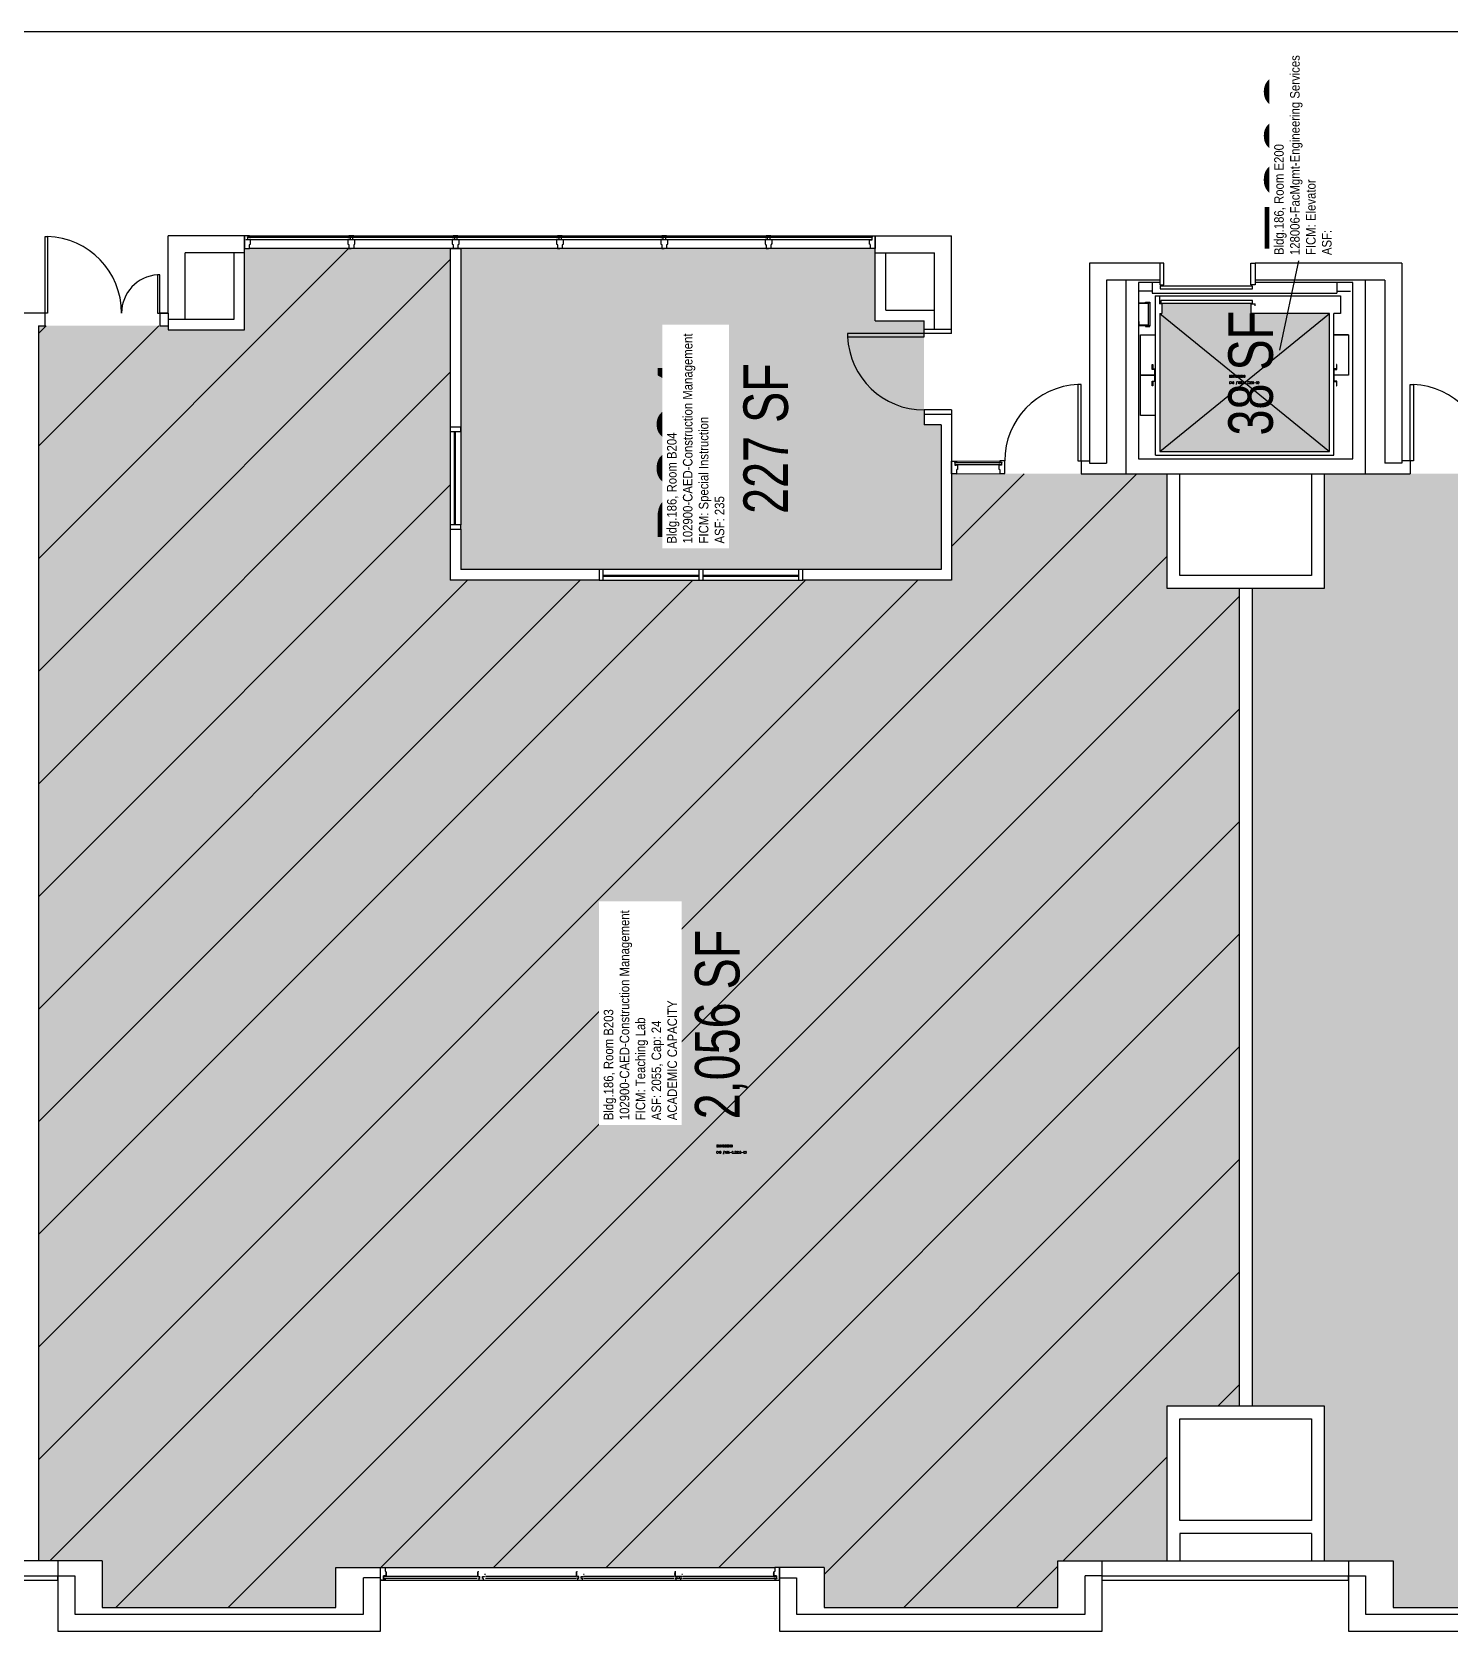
# Model space of a CAD drawing. Header units: inches. Extents: x -16 to 4862, y -246 to 5624.
# Drawn here: x 3066 to 3734, y 284 to 1037 of the extents above; entities that cross this region are included whole.
import ezdxf
from ezdxf.enums import TextEntityAlignment as Align

# ---------------------------------------------------------------- set-up
doc = ezdxf.new("R2010")
doc.units = ezdxf.units.IN
doc.header["$LTSCALE"] = 10
doc.header["$MEASUREMENT"] = 0
doc.layers.get('0').update_dxf_attribs({"linetype": 'CONTINUOUS'})
for name, color, linetype in [('A-DOOR', 2, 'CONTINUOUS'), ('A-FLOR', 3, 'CONTINUOUS'), ('A-GLAZ', 1, 'CONTINUOUS'), ('A-GLAZ-SILL', 2, 'CONTINUOUS'), ('A-IDEN-CNUM', 7, 'CONTINUOUS'), ('A-IDEN-RNUM', 7, 'CONTINUOUS'), ('A-IDEN-SNUM', 4, 'CONTINUOUS'), ('A-IDEN-VNUM', 4, 'CONTINUOUS'), ('A-WALL', 5, 'CONTINUOUS'), ('AREA-TEXT', 3, 'CONTINUOUS'), ('Rooms-Capacity', 4, 'CONTINUOUS'), ('Rooms-Category-Color', 7, 'CONTINUOUS'), ('Rooms-College-Color', 7, 'CONTINUOUS'), ('Rooms-Department-Color', 7, 'CONTINUOUS'), ('Rooms-Division-Color', 7, 'CONTINUOUS'), ('Rooms-Information', 7, 'CONTINUOUS')]:
    doc.layers.add(name, color=color, linetype=linetype)
doc.styles.add('AREA', font='arial.ttf', dxfattribs={"width": 0.75, "height": 24})
doc.styles.add('ROOMSNUMBER', font='TXT.SHX', dxfattribs={"height": 1})
doc.styles.add('ROOMVNUMBER', font='arial.ttf', dxfattribs={"width": 0.85, "height": 30})

# ---------------------------------------------------------------- blocks, each defined once
blk = doc.blocks.new('mullion')
for p, q in [((1313.96, 1526.44), (1313.96, 1524.19)), ((1314.4, 1528.12), (1314.4, 1527.44)), ((1316.65, 1528.12), (1314.4, 1528.12)), ((1316.65, 1527.44), (1314.4, 1527.44)), ((1314.94, 1527.44), (1314.94, 1526.44)), ((1316.11, 1527.44), (1316.11, 1526.44)), ((1316.65, 1528.12), (1316.65, 1527.44)), ((1317.09, 1526.44), (1317.09, 1524.19))]:
    blk.add_line(p, q)
for points in [[(1315.52, 1528.12), (1314.4, 1528.12), (1314.4, 1527.44), (1314.94, 1527.44), (1314.94, 1526.44), (1313.96, 1526.44)], [(1313.96, 1524.19), (1314.19, 1524.19), (1314.19, 1523.96), (1314.4, 1523.96), (1314.4, 1522.12), (1315.52, 1522.12)], [(1315.52, 1528.12), (1316.65, 1528.12), (1316.65, 1527.44), (1316.11, 1527.44), (1316.11, 1526.44), (1317.09, 1526.44)], [(1317.09, 1524.19), (1316.86, 1524.19), (1316.86, 1523.96), (1316.65, 1523.96), (1316.65, 1522.12), (1315.52, 1522.12)]]:
    blk.add_lwpolyline(points)
blk = doc.blocks.new('mullion end')
blk.add_lwpolyline([(1274.96, 1526.32), (1274.96, 1526.19), (1274.1, 1526.19), (1274.1, 1526.81), (1274.1, 1527.44), (1273.98, 1527.44), (1273.98, 1527.62), (1274.45, 1527.62), (1274.37, 1527.44), (1275, 1527.44), (1274.9, 1527.63), (1274.9, 1528.12), (1272.65, 1528.12), (1272.66, 1522.12), (1274.91, 1522.12), (1274.91, 1523.97), (1275.1, 1523.97), (1275.1, 1524.19), (1275.35, 1524.19), (1275.35, 1526.32), (1275.38, 1526.44), (1274.93, 1526.44)], close=True)
blk = doc.blocks.new('A$C69096698')
for p, q in [((6.44, 83), (6.44, 78)), ((93.44, 83), (93.44, 78)), ((6.44, 79), (-0.06, 79)), ((6.44, 78), (93.44, 78)), ((7.94, 76.75), (95.19, 76.75)), ((8, 1.75), (8, 76.75)), ((9.94, 76.62), (8.94, 76.62)), ((9.94, 76.62), (9.94, 73)), ((53.69, 81.25), (10.19, 81.25)), ((10.19, 81.25), (10.19, 80)), ((10.19, 80), (53.69, 80)), ((53.69, 80), (53.69, 81.25)), ((93.44, 79), (99.94, 79)), ((95.19, 76.75), (95.19, 68.37)), ((5.31, 73.38), (-0.06, 73.38)), ((-0.06, 71.37), (0.19, 71.37)), ((4.31, 73.12), (0.19, 73.12)), ((0.19, 71.37), (0.19, 73.12)), ((3.31, 73.75), (5.31, 73.75)), ((3.31, 73.38), (3.31, 73.75)), ((4.31, 73.38), (4.31, 73.12)), ((4.56, 73.38), (4.56, 62.62)), ((5.31, 73.75), (5.31, 73.38)), ((5.31, 73.38), (5.31, 62.62)), ((10.94, 73), (9.94, 73)), ((10, 68.37), (10.94, 68.37)), ((10, 68.37), (10, 3.38)), ((53.69, 74.5), (10.47, 74.5)), ((10.47, 74.5), (10.47, 73.25)), ((10.47, 73.25), (53.69, 73.25)), ((10.94, 73), (10.94, 68.37)), ((52.94, 73), (54.94, 73)), ((52.94, 73), (52.94, 68.37)), ((90, 68.37), (52.94, 68.37)), ((53.69, 73.25), (53.69, 74.5)), ((54.94, 72), (54.94, 73)), ((90, 3.38), (90, 68.37)), ((95.19, 68.37), (92, 68.37)), ((92, 1.75), (92, 68.37)), ((-0.06, 64.62), (0.19, 64.62)), ((5.31, 62.62), (-0.06, 62.62)), ((0.19, 64.62), (0.19, 62.88)), ((4.31, 62.88), (0.19, 62.88)), ((3.31, 62.62), (3.31, 62.25)), ((3.31, 62.25), (5.31, 62.25)), ((4.31, 62.62), (4.31, 62.88)), ((5.31, 62.25), (5.31, 62.62)), ((1, 58.38), (8, 58.38)), ((1, 39.38), (1, 58.38)), ((92.03, 58.38), (99, 58.38)), ((99, 58.38), (92.03, 58.38)), ((99, 58.38), (99, 39.38)), ((1, 20.38), (1, 39.38)), ((1, 39.38), (8, 39.38)), ((8, 39.38), (1, 39.38)), ((6.53, 44.38), (6.78, 44.38)), ((6.53, 42.13), (6.53, 44.38)), ((7.78, 42.13), (6.53, 42.13)), ((6.78, 44.38), (6.78, 42.38)), ((6.78, 42.38), (8, 42.38)), ((7.78, 36.62), (7.78, 42.13)), ((8, 36.38), (8, 42.38)), ((92, 36.38), (92, 42.38)), ((93.22, 42.38), (92, 42.38)), ((92, 39.38), (92, 39.38)), ((99, 39.38), (92.03, 39.38)), ((92.25, 36.62), (92.25, 42.13)), ((92.25, 42.13), (93.5, 42.13)), ((92.25, 39.38), (92.25, 39.38)), ((93.25, 44.38), (93.25, 42.38)), ((93.5, 44.38), (93.25, 44.38)), ((93.5, 42.13), (93.5, 44.38)), ((6.53, 36.62), (7.78, 36.62)), ((6.53, 34.38), (6.53, 36.62)), ((6.78, 34.38), (6.53, 34.38)), ((6.75, 34.38), (6.53, 34.38)), ((6.78, 36.38), (6.78, 34.38)), ((8, 36.38), (6.78, 36.38)), ((92, 36.38), (93.25, 36.38)), ((92, 36.38), (93.22, 36.38)), ((93.5, 36.62), (92.25, 36.62)), ((93.25, 36.38), (93.25, 34.38)), ((93.25, 34.38), (93.5, 34.38)), ((93.5, 34.38), (93.5, 36.62)), ((8, 20.38), (1, 20.38)), ((8, 1.75), (92, 1.75)), ((10, 3.38), (90, 3.38))]:
    blk.add_line(p, q)
blk = doc.blocks.new('4020DR')
for p, q in [((0, 72), (48, 72)), ((0, 70.5), (0, 72)), ((48, 70.5), (0, 70.5)), ((48, 72), (48, 70.5)), ((24, 1.5), (0, 1.5)), ((0, 1.5), (0, 0)), ((0, 0), (24, 0)), ((24, 0), (24, 1.5))]:
    blk.add_line(p, q)
for centre, radius, start, end in [((0, 72), 48, 270, 358.2092), ((0, 0), 24, 3.5833, 90)]:
    blk.add_arc(centre, radius, start, end)

msp = doc.modelspace()

# ---------------------------------------------------------------- hatches: boundary and pattern name
at = {"layer": 'Rooms-Capacity'}
h = msp.add_hatch(dxfattribs=at)
h.set_pattern_fill('ANSI31', color=256, scale=300, style=0)
h.paths.add_polyline_path([(3069.44, 898.8), (3130.6, 898.8), (3130.6, 896.93), (3166.6, 896.93), (3166.6, 935.13), (3263.48, 935.13), (3263.48, 779.05), (3499.6, 779.05), (3499.6, 829.13), (3601.1, 829.13), (3601.1, 775.13), (3635.1, 775.13), (3635.1, 390.13), (3601.1, 390.13), (3601.1, 317.13), (3549.61, 317.13), (3549.61, 295.13), (3439.62, 295.13), (3439.62, 314), (3209.62, 314), (3209.62, 295.13), (3099.57, 295.13), (3099.57, 317.13), (3069.44, 317.13)])
at = {"layer": 'Rooms-Category-Color', "true_color": 0xe3f498}
for points in [[(3069.44, 898.8), (3130.6, 898.8), (3130.6, 896.93), (3166.6, 896.93), (3166.6, 935.13), (3263.48, 935.13), (3263.48, 779.05), (3499.6, 779.05), (3499.6, 829.13), (3601.1, 829.13), (3601.1, 775.13), (3635.1, 775.13), (3635.1, 390.13), (3601.1, 390.13), (3601.1, 317.13), (3549.61, 317.13), (3549.61, 295.13), (3439.62, 295.13), (3439.62, 314), (3209.62, 314), (3209.62, 295.13), (3099.57, 295.13), (3099.57, 317.13), (3069.44, 317.13)], [(3268.48, 935.13), (3463.6, 935.13), (3463.6, 901.13), (3486.6, 901.13), (3486.6, 852.13), (3494.6, 852.13), (3494.6, 784.05), (3268.48, 784.05)], [(4196.6, 899.13), (4117.6, 899.13), (4117.6, 927.13), (4109.6, 927.13), (4109.6, 935.13), (4012.73, 935.13), (4012.73, 779.05), (3776.6, 779.05), (3776.61, 829.13), (3675.1, 829.13), (3675.1, 775.13), (3641.1, 775.13), (3641.1, 390.13), (3675.1, 390.13), (3675.1, 317.13), (3707.61, 317.13), (3707.61, 295.13), (3817.61, 295.13), (3817.61, 314.13), (4047.61, 314.1), (4047.61, 295.13), (4196.6, 295.13)]]:
    msp.add_hatch(color=61, dxfattribs=at).paths.add_polyline_path(points)
at = {"layer": 'Rooms-Category-Color', "true_color": 0xadadad}
msp.add_hatch(color=253, dxfattribs=at).paths.add_polyline_path([(3598.53, 909.38), (3598.53, 904.51), (3597.6, 904.51), (3597.6, 839.51), (3677.6, 839.51), (3677.6, 904.51), (3640.53, 904.51), (3640.53, 909.38)])
at = {"layer": 'Rooms-College-Color', "true_color": 0xe3f498}
msp.add_hatch(color=61, dxfattribs=at).paths.add_polyline_path([(3069.44, 898.8), (3130.6, 898.8), (3130.6, 896.93), (3166.6, 896.93), (3166.6, 935.13), (3263.48, 935.13), (3263.48, 779.05), (3499.6, 779.05), (3499.6, 829.13), (3601.1, 829.13), (3601.1, 775.13), (3635.1, 775.13), (3635.1, 390.13), (3601.1, 390.13), (3601.1, 317.13), (3549.61, 317.13), (3549.61, 295.13), (3439.62, 295.13), (3439.62, 314), (3209.62, 314), (3209.62, 295.13), (3099.57, 295.13), (3099.57, 317.13), (3069.44, 317.13)])
at = {"layer": 'Rooms-College-Color', "true_color": 0xadadad}
for points in [[(3268.48, 935.13), (3463.6, 935.13), (3463.6, 901.13), (3486.6, 901.13), (3486.6, 852.13), (3494.6, 852.13), (3494.6, 784.05), (3268.48, 784.05)], [(4196.6, 899.13), (4117.6, 899.13), (4117.6, 927.13), (4109.6, 927.13), (4109.6, 935.13), (4012.73, 935.13), (4012.73, 779.05), (3776.6, 779.05), (3776.61, 829.13), (3675.1, 829.13), (3675.1, 775.13), (3641.1, 775.13), (3641.1, 390.13), (3675.1, 390.13), (3675.1, 317.13), (3707.61, 317.13), (3707.61, 295.13), (3817.61, 295.13), (3817.61, 314.13), (4047.61, 314.1), (4047.61, 295.13), (4196.6, 295.13)], [(3598.53, 909.38), (3598.53, 904.51), (3597.6, 904.51), (3597.6, 839.51), (3677.6, 839.51), (3677.6, 904.51), (3640.53, 904.51), (3640.53, 909.38)]]:
    msp.add_hatch(color=253, dxfattribs=at).paths.add_polyline_path(points)
at = {"layer": 'Rooms-Department-Color', "true_color": 0xe3f498}
for points in [[(3069.44, 898.8), (3130.6, 898.8), (3130.6, 896.93), (3166.6, 896.93), (3166.6, 935.13), (3263.48, 935.13), (3263.48, 779.05), (3499.6, 779.05), (3499.6, 829.13), (3601.1, 829.13), (3601.1, 775.13), (3635.1, 775.13), (3635.1, 390.13), (3601.1, 390.13), (3601.1, 317.13), (3549.61, 317.13), (3549.61, 295.13), (3439.62, 295.13), (3439.62, 314), (3209.62, 314), (3209.62, 295.13), (3099.57, 295.13), (3099.57, 317.13), (3069.44, 317.13)], [(3268.48, 935.13), (3463.6, 935.13), (3463.6, 901.13), (3486.6, 901.13), (3486.6, 852.13), (3494.6, 852.13), (3494.6, 784.05), (3268.48, 784.05)], [(4196.6, 899.13), (4117.6, 899.13), (4117.6, 927.13), (4109.6, 927.13), (4109.6, 935.13), (4012.73, 935.13), (4012.73, 779.05), (3776.6, 779.05), (3776.61, 829.13), (3675.1, 829.13), (3675.1, 775.13), (3641.1, 775.13), (3641.1, 390.13), (3675.1, 390.13), (3675.1, 317.13), (3707.61, 317.13), (3707.61, 295.13), (3817.61, 295.13), (3817.61, 314.13), (4047.61, 314.1), (4047.61, 295.13), (4196.6, 295.13)]]:
    msp.add_hatch(color=61, dxfattribs=at).paths.add_polyline_path(points)
at = {"layer": 'Rooms-Department-Color', "true_color": 0xacacac}
msp.add_hatch(color=253, dxfattribs=at).paths.add_polyline_path([(3598.53, 909.38), (3598.53, 904.51), (3597.6, 904.51), (3597.6, 839.51), (3677.6, 839.51), (3677.6, 904.51), (3640.53, 904.51), (3640.53, 909.38)])
at = {"layer": 'Rooms-Division-Color', "true_color": 0xe3f498}
for points in [[(3069.44, 898.8), (3130.6, 898.8), (3130.6, 896.93), (3166.6, 896.93), (3166.6, 935.13), (3263.48, 935.13), (3263.48, 779.05), (3499.6, 779.05), (3499.6, 829.13), (3601.1, 829.13), (3601.1, 775.13), (3635.1, 775.13), (3635.1, 390.13), (3601.1, 390.13), (3601.1, 317.13), (3549.61, 317.13), (3549.61, 295.13), (3439.62, 295.13), (3439.62, 314), (3209.62, 314), (3209.62, 295.13), (3099.57, 295.13), (3099.57, 317.13), (3069.44, 317.13)], [(3268.48, 935.13), (3463.6, 935.13), (3463.6, 901.13), (3486.6, 901.13), (3486.6, 852.13), (3494.6, 852.13), (3494.6, 784.05), (3268.48, 784.05)], [(4196.6, 899.13), (4117.6, 899.13), (4117.6, 927.13), (4109.6, 927.13), (4109.6, 935.13), (4012.73, 935.13), (4012.73, 779.05), (3776.6, 779.05), (3776.61, 829.13), (3675.1, 829.13), (3675.1, 775.13), (3641.1, 775.13), (3641.1, 390.13), (3675.1, 390.13), (3675.1, 317.13), (3707.61, 317.13), (3707.61, 295.13), (3817.61, 295.13), (3817.61, 314.13), (4047.61, 314.1), (4047.61, 295.13), (4196.6, 295.13)]]:
    msp.add_hatch(color=61, dxfattribs=at).paths.add_polyline_path(points)
at = {"layer": 'Rooms-Division-Color', "true_color": 0xadadad}
msp.add_hatch(color=253, dxfattribs=at).paths.add_polyline_path([(3598.53, 909.38), (3598.53, 904.51), (3597.6, 904.51), (3597.6, 839.51), (3677.6, 839.51), (3677.6, 904.51), (3640.53, 904.51), (3640.53, 909.38)])

# ---------------------------------------------------------------- linework, layer by layer
at = {"layer": 'A-DOOR'}
for p, q in [((3486.6, 895.13), (3450.6, 895.13)), ((3450.6, 895.13), (3450.6, 893.63)), ((3450.6, 893.63), (3486.6, 893.63)), ((3486.6, 893.63), (3486.6, 895.13)), ((3560.61, 871.13), (3559.11, 871.13)), ((3559.11, 871.13), (3559.11, 835.13)), ((3560.61, 835.13), (3560.61, 871.13)), ((3715.6, 835.13), (3715.6, 871.13)), ((3715.6, 871.13), (3717.1, 871.13)), ((3717.1, 871.13), (3717.1, 835.13)), ((3559.11, 835.13), (3560.61, 835.13)), ((3717.1, 835.13), (3715.6, 835.13))]:
    msp.add_line(p, q, dxfattribs=at)
for centre, radius, start, end in [((3486.63, 895.19), 36.06, 182.47772, 269.96003), ((3560.6, 835.14), 35.99, 92.37406, 180.00622), ((3715.61, 835.14), 35.99, 359.99378, 87.62594)]:
    msp.add_arc(centre, radius, start, end, dxfattribs=at)
at = {"layer": 'A-FLOR'}
for p, q in [((4450.63, 1037.13), (2450.62, 1037.14)), ((3597.6, 904.51), (3677.6, 839.51)), ((3597.6, 839.51), (3677.6, 904.51))]:
    msp.add_line(p, q, dxfattribs=at)
at = {"layer": 'A-GLAZ'}
for p, q in [((3167.24, 939.45), (3461.97, 939.45)), ((3168.85, 941.13), (3461.35, 941.13)), ((3461.35, 935.13), (3168.85, 935.13)), ((3263.48, 849.05), (3263.48, 805.05)), ((3265.73, 849.05), (3265.73, 805.05)), ((3268.48, 849.05), (3268.48, 805.05)), ((3501.05, 833.42), (3522.84, 833.42)), ((3501.85, 835.11), (3522.35, 835.13)), ((3501.85, 829.13), (3522.35, 829.16)), ((3427.54, 784.05), (3335.54, 784.05)), ((3335.54, 781.3), (3380.54, 781.3)), ((3335.54, 779.05), (3427.54, 779.05)), ((3382.54, 781.3), (3427.54, 781.3)), ((3276.07, 309.8), (3232.39, 309.8)), ((3232.81, 314.1), (3416.31, 314.1)), ((3322.59, 309.8), (3280, 309.8)), ((3368.94, 309.8), (3326.52, 309.8)), ((3416.68, 309.8), (3372.87, 309.8)), ((3230.56, 308.13), (3418.56, 308.13))]:
    msp.add_line(p, q, dxfattribs=at)
at = {"layer": 'A-GLAZ-SILL'}
for p, q in [((3168.14, 940.45), (3461.97, 940.45)), ((3265.23, 849.05), (3265.23, 805.05)), ((3500.92, 834.42), (3522.97, 834.42)), ((3335.54, 780.8), (3380.54, 780.8)), ((3382.54, 780.8), (3427.54, 780.8)), ((3276.07, 308.8), (3232.39, 308.8)), ((3322.59, 308.8), (3280, 308.8)), ((3368.94, 308.8), (3326.52, 308.8)), ((3416.52, 308.82), (3372.87, 308.8))]:
    msp.add_line(p, q, dxfattribs=at)
at = {"layer": 'A-IDEN-VNUM'}
msp.add_lwpolyline([(3663.05, 929.44), (3653.98, 887.26)], dxfattribs=at)
at = {"layer": 'A-WALL'}
for p, q in [((3166.6, 941.14), (3130.6, 941.13)), ((3130.6, 904.8), (3130.6, 941.13)), ((3166.6, 941.14), (3130.63, 941.13)), ((3166.6, 896.93), (3166.6, 941.14)), ((3166.6, 911.13), (3166.6, 940.8)), ((3263.48, 935.13), (3268.48, 935.13)), ((3263.48, 935.13), (3263.48, 833.05)), ((3268.48, 935.13), (3268.48, 833.05)), ((3463.6, 941.14), (3499.57, 941.13)), ((3463.6, 901.13), (3463.6, 941.14)), ((3463.6, 941.14), (3499.57, 941.13)), ((3499.6, 895.13), (3499.57, 941.13)), ((3166.6, 933.13), (3138.6, 933.13)), ((3138.6, 901.93), (3138.6, 933.13)), ((3161.6, 916.13), (3161.6, 933.13)), ((3161.6, 901.93), (3161.6, 933.13)), ((3463.6, 933.13), (3491.6, 933.13)), ((3468.6, 906.13), (3468.6, 932.8)), ((3491.6, 897.14), (3491.6, 933.13)), ((3597.6, 928.3), (3564.6, 928.3)), ((3564.6, 928.3), (3564.6, 835.13)), ((3597.6, 928.3), (3597.6, 918.05)), ((3599.6, 928.3), (3597.6, 928.3)), ((3599.6, 918.05), (3599.6, 928.3)), ((3640.6, 918.05), (3640.6, 928.3)), ((3640.6, 928.3), (3642.6, 928.3)), ((3711.6, 928.3), (3642.6, 928.3)), ((3642.6, 928.3), (3642.6, 918.05)), ((3711.6, 928.3), (3711.6, 835.13)), ((3597.6, 920.3), (3572.6, 920.3)), ((3572.6, 920.3), (3572.6, 834.13)), ((3581.6, 920.3), (3581.6, 829.13)), ((3597.6, 919.13), (3587.6, 919.13)), ((3587.6, 919.13), (3587.6, 836.13)), ((3688.6, 919.13), (3642.6, 919.13)), ((3703.6, 920.3), (3642.66, 920.3)), ((3688.6, 836.13), (3688.6, 919.13)), ((3694.6, 829.13), (3694.6, 920.3)), ((3703.6, 920.3), (3703.6, 834.13)), ((3597.6, 918.05), (3599.6, 918.05)), ((3642.6, 918.05), (3640.6, 918.05)), ((3072.72, 904.8), (3059.63, 904.8)), ((3072.72, 898.8), (3072.72, 904.8)), ((3130.6, 904.8), (3126.66, 904.8)), ((3126.66, 904.8), (3126.66, 898.8)), ((3126.77, 904.8), (3130.6, 904.8)), ((3130.6, 904.8), (3130.6, 896.93)), ((3468.6, 906.13), (3491.6, 906.13)), ((3069.44, 898.8), (3069.44, 317.63)), ((3069.44, 898.8), (3072.72, 898.8)), ((3126.66, 898.8), (3130.6, 898.8)), ((3130.6, 901.93), (3161.6, 901.93)), ((3130.6, 896.93), (3166.6, 896.93)), ((3463.6, 901.13), (3486.6, 901.13)), ((3486.6, 895.13), (3486.6, 901.13)), ((3486.6, 897.13), (3499.6, 897.14)), ((3486.6, 895.13), (3486.6, 897.13)), ((3499.6, 895.13), (3486.6, 895.13)), ((3486.6, 859.13), (3486.6, 852.13)), ((3499.6, 859.13), (3486.6, 859.13)), ((3486.6, 859.13), (3486.6, 857.13)), ((3499.6, 859.13), (3499.6, 779.05)), ((3486.6, 857.13), (3499.6, 857.13)), ((3494.6, 852.13), (3486.6, 852.13)), ((3494.6, 852.13), (3494.6, 784.05)), ((3587.6, 836.13), (3688.6, 836.13)), ((3560.6, 835.13), (3564.6, 835.13)), ((3560.61, 835.13), (3560.61, 829.13)), ((3560.61, 829.13), (3715.6, 829.13)), ((3564.6, 835.13), (3564.6, 834.13)), ((3564.6, 834.13), (3572.6, 834.13)), ((3601.1, 775.13), (3601.1, 829.13)), ((3607.1, 781.13), (3607.1, 829.13)), ((3669.1, 829.13), (3669.1, 781.13)), ((3675.1, 829.13), (3675.1, 775.13)), ((3711.6, 834.13), (3703.6, 834.13)), ((3715.6, 835.13), (3711.6, 835.13)), ((3711.6, 835.13), (3711.6, 834.13)), ((3715.6, 835.13), (3715.6, 829.13)), ((3263.48, 803.05), (3263.48, 779.05)), ((3268.48, 803.05), (3268.48, 784.05)), ((3333.54, 784.05), (3268.48, 784.05)), ((3494.6, 784.05), (3429.54, 784.05)), ((3333.54, 779.05), (3263.48, 779.05)), ((3499.6, 779.05), (3429.54, 779.05)), ((3669.1, 781.13), (3607.1, 781.13)), ((3675.1, 775.13), (3601.1, 775.13)), ((3635.1, 775.13), (3635.1, 390.13)), ((3641.1, 775.13), (3641.1, 390.13)), ((3601.1, 317.13), (3601.1, 390.13)), ((3601.1, 390.13), (3675.1, 390.13)), ((3607.1, 384.13), (3669.1, 384.13)), ((3607.1, 336.13), (3607.1, 384.13)), ((3669.1, 384.13), (3669.1, 336.13)), ((3675.1, 390.13), (3675.1, 317.13)), ((3669.1, 381.13), (3669.1, 336.13)), ((3669.1, 336.13), (3607.1, 336.13)), ((3607.1, 330.13), (3607.1, 317.13)), ((3669.1, 330.13), (3607.1, 330.13)), ((3669.1, 330.13), (3669.1, 317.13)), ((3099.57, 317.13), (3005.57, 317.13)), ((3078.57, 317.13), (3078.57, 284.13)), ((3099.57, 317.13), (3099.57, 295.13)), ((3549.61, 317.13), (3707.61, 317.13)), ((3549.61, 295.13), (3549.61, 317.13)), ((3570.55, 284.13), (3570.55, 317.13)), ((3686.55, 317.13), (3686.55, 284.13)), ((3707.61, 317.13), (3707.61, 295.13)), ((3026.57, 310.13), (3078.57, 310.13)), ((3078.57, 308.13), (3078.57, 310.13)), ((3078.57, 310.13), (3086.57, 310.13)), ((3086.57, 310.13), (3086.57, 292.13)), ((3209.62, 314), (3230.56, 314)), ((3209.62, 295.13), (3209.62, 314)), ((3222.56, 292.13), (3222.56, 309.13)), ((3230.56, 309.13), (3222.56, 309.13)), ((3230.56, 309.13), (3230.56, 314)), ((3230.56, 284.13), (3230.56, 309.13)), ((3231.88, 308.82), (3232.01, 308.82)), ((3232.01, 310.07), (3232.86, 310.07)), ((3232.01, 308.82), (3232.01, 310.07)), ((3233.26, 309.94), (3233.26, 312.07)), ((3233.63, 310.98), (3233.26, 310.98)), ((3276.45, 310.98), (3276.07, 310.98)), ((3276.45, 310.98), (3276.07, 310.98)), ((3276.45, 309.92), (3276.41, 309.8)), ((3276.41, 309.8), (3277.45, 309.8)), ((3276.7, 312.15), (3276.7, 312.27)), ((3276.81, 308.8), (3276.91, 308.61)), ((3277.44, 308.8), (3276.81, 308.8)), ((3277.44, 308.8), (3277.45, 309.8)), ((3278.62, 309.8), (3279.65, 309.8)), ((3278.62, 308.8), (3278.62, 309.8)), ((3279.16, 308.8), (3278.63, 308.8)), ((3279.16, 308.61), (3279.16, 308.8)), ((3279.62, 310.98), (3280, 310.98)), ((3279.65, 309.8), (3279.62, 309.92)), ((3322.97, 310.98), (3322.59, 310.98)), ((3322.97, 310.98), (3322.59, 310.98)), ((3322.97, 309.92), (3322.94, 309.8)), ((3322.94, 309.8), (3323.97, 309.8)), ((3323.97, 309.8), (3322.97, 309.8)), ((3323.97, 308.8), (3322.97, 308.8)), ((3323.22, 312.15), (3323.22, 312.27)), ((3323.34, 308.8), (3323.43, 308.61)), ((3323.96, 308.8), (3323.34, 308.8)), ((3323.96, 308.8), (3323.97, 309.8)), ((3325.15, 309.8), (3326.18, 309.8)), ((3325.15, 308.8), (3325.15, 309.8)), ((3325.68, 308.8), (3325.15, 308.8)), ((3326.15, 308.8), (3325.15, 308.8)), ((3325.68, 308.61), (3325.68, 308.8)), ((3326.15, 309.8), (3326, 309.8)), ((3326.15, 310.98), (3326.52, 310.98)), ((3326.18, 309.8), (3326.15, 309.92)), ((3369.32, 310.98), (3368.94, 310.98)), ((3369.32, 310.98), (3368.94, 310.98)), ((3369.32, 309.92), (3369.29, 309.8)), ((3369.29, 309.8), (3370.32, 309.8)), ((3372.49, 309.8), (3369.32, 309.8)), ((3372.49, 308.8), (3369.32, 308.8)), ((3369.57, 312.15), (3369.57, 312.27)), ((3369.69, 308.8), (3369.78, 308.61)), ((3370.31, 308.8), (3369.69, 308.8)), ((3370.31, 308.8), (3370.32, 309.8)), ((3371.49, 309.8), (3372.52, 309.8)), ((3371.49, 308.8), (3371.49, 309.8)), ((3372.03, 308.8), (3371.5, 308.8)), ((3372.03, 308.61), (3372.03, 308.8)), ((3372.49, 310.98), (3372.87, 310.98)), ((3372.52, 309.8), (3372.49, 309.92)), ((3415.49, 310.98), (3415.86, 311.01)), ((3415.86, 309.94), (3415.86, 312.07)), ((3416.21, 309.8), (3415.86, 309.8)), ((3416.21, 308.8), (3415.86, 308.8)), ((3417.11, 310.07), (3416.25, 310.07)), ((3417.11, 308.82), (3417.11, 310.07)), ((3417.24, 308.82), (3417.11, 308.82)), ((3418.56, 314), (3418.56, 284.13)), ((3439.62, 314), (3418.56, 314)), ((3418.56, 308.13), (3418.56, 309.13)), ((3418.56, 309.13), (3426.56, 309.13)), ((3426.56, 309.13), (3426.56, 292.13)), ((3439.62, 314), (3439.62, 295.13)), ((3562.55, 292.13), (3562.55, 310.13)), ((3562.55, 292.13), (3562.55, 310.13)), ((3570.55, 310.13), (3562.55, 310.13)), ((3570.55, 284.13), (3570.55, 310.13)), ((3570.55, 308.13), (3570.55, 310.13)), ((3570.55, 310.13), (3686.55, 310.13)), ((3686.55, 308.13), (3686.55, 310.13)), ((3686.55, 310.13), (3694.55, 310.13)), ((3694.55, 310.13), (3694.55, 292.13)), ((3026.57, 308.13), (3078.57, 308.13)), ((3276.91, 308.61), (3276.91, 308.44)), ((3276.91, 308.44), (3277.09, 308.13)), ((3277.09, 308.13), (3279.16, 308.13)), ((3279.16, 308.13), (3279.16, 308.61)), ((3323.43, 308.61), (3323.43, 308.44)), ((3323.43, 308.44), (3323.61, 308.13)), ((3323.61, 308.13), (3325.68, 308.13)), ((3325.68, 308.13), (3325.68, 308.61)), ((3369.78, 308.61), (3369.78, 308.44)), ((3369.78, 308.44), (3369.96, 308.13)), ((3369.96, 308.13), (3372.03, 308.13)), ((3372.03, 308.13), (3372.03, 308.61)), ((3570.55, 308.13), (3686.55, 308.13)), ((3099.57, 295.13), (3209.62, 295.13)), ((3439.62, 295.13), (3549.61, 295.13)), ((3707.61, 295.13), (3817.61, 295.13)), ((3086.57, 292.13), (3222.56, 292.13)), ((3426.56, 292.13), (3562.55, 292.13)), ((3694.55, 292.13), (3830.55, 292.13)), ((3078.57, 284.13), (3230.56, 284.13)), ((3418.56, 284.13), (3570.55, 284.13)), ((3686.55, 284.13), (3838.55, 284.13))]:
    msp.add_line(p, q, dxfattribs=at)
for points in [[(3268.48, 849.05), (3268.48, 851.05), (3263.48, 851.05), (3263.48, 849.05)], [(3499.6, 835.11), (3501.85, 835.11), (3501.85, 834.6), (3501.95, 834.42), (3501.32, 834.42), (3501.39, 834.6), (3500.92, 834.61), (3500.92, 834.42), (3501.05, 834.42), (3501.05, 833.17), (3501.9, 833.17), (3501.9, 833.29), (3501.87, 833.42), (3502.33, 833.42), (3502.3, 833.29), (3502.3, 831.17), (3502.05, 831.17), (3502.05, 830.94), (3501.85, 830.94), (3501.85, 829.13), (3499.6, 829.13)], [(3524.61, 835.13), (3522.35, 835.13), (3522.35, 834.63), (3522.26, 834.45), (3522.89, 834.45), (3522.81, 834.63), (3523.28, 834.63), (3523.28, 834.45), (3523.16, 834.45), (3523.16, 833.2), (3522.3, 833.2), (3522.3, 833.32), (3522.33, 833.45), (3521.88, 833.45), (3521.91, 833.32), (3521.91, 831.2), (3522.16, 831.2), (3522.16, 830.97), (3522.35, 830.97), (3522.35, 829.16), (3524.6, 829.16)], [(3268.48, 803.05), (3268.48, 805.05), (3263.48, 805.05), (3263.48, 803.05)], [(3335.54, 784.05), (3333.54, 784.05), (3333.54, 779.05), (3335.54, 779.05)], [(3382.54, 784.05), (3380.54, 784.05), (3380.54, 779.05), (3382.54, 779.05)], [(3429.54, 784.05), (3427.54, 784.05), (3427.54, 779.05), (3429.54, 779.05)], [(3232.86, 309.94), (3232.86, 310.07), (3232.01, 310.07), (3232.01, 309.45), (3232.01, 308.82), (3231.88, 308.82), (3231.88, 308.63), (3232.35, 308.63), (3232.28, 308.82), (3232.91, 308.82), (3232.81, 308.63), (3232.81, 308.13), (3230.56, 308.13), (3230.56, 314.1), (3232.81, 314.1), (3232.81, 312.29), (3233.01, 312.29), (3233.01, 312.07), (3233.26, 312.07), (3233.26, 309.94), (3233.29, 309.82), (3232.83, 309.82)], [(3276.45, 312.05), (3276.45, 309.92)], [(3322.97, 312.05), (3322.97, 309.92)], [(3369.32, 312.05), (3369.32, 309.92)], [(3416.25, 309.94), (3416.25, 310.07), (3417.11, 310.07), (3417.11, 309.45), (3417.11, 308.82), (3417.24, 308.82), (3417.24, 308.63), (3416.77, 308.63), (3416.84, 308.82), (3416.21, 308.82), (3416.31, 308.63), (3416.31, 308.13), (3418.56, 308.13), (3418.56, 314.1), (3416.31, 314.1), (3416.31, 312.29), (3416.11, 312.29), (3416.11, 312.07), (3415.86, 312.07), (3415.86, 309.94), (3415.83, 309.82), (3416.29, 309.82)]]:
    msp.add_lwpolyline(points, close=True, dxfattribs=at)
for points in [[(3279.62, 312.05, 0, 0, 0), (3279.62, 309.92, 0, 0, 0), (3279.62, 312.05, 0, 0, 0), (3279.39, 312.05, 0, 0, 0), (3279.39, 312.27, 0.02, 0.02, 0), (3279.16, 312.27, 0.02, 0.02, 0), (3279.16, 314.11, 0.02, 0.02, 0), (3276.91, 314.11, 0, 0, 0), (3276.91, 312.27, 0, 0, 0), (3276.7, 312.27, 0, 0, 0), (3276.7, 312.05, 0, 0, 0), (3276.45, 312.05, 0, 0, 0)], [(3326.15, 312.05, 0, 0, 0), (3326.15, 309.92, 0, 0, 0), (3326.15, 312.05, 0, 0, 0), (3325.92, 312.05, 0, 0, 0), (3325.92, 312.27, 0.02, 0.02, 0), (3325.68, 312.27, 0.02, 0.02, 0), (3325.68, 314.11, 0.02, 0.02, 0), (3323.43, 314.11, 0, 0, 0), (3323.43, 312.27, 0, 0, 0), (3323.22, 312.27, 0, 0, 0), (3323.22, 312.05, 0, 0, 0), (3322.97, 312.05, 0, 0, 0)], [(3372.49, 312.05, 0, 0, 0), (3372.49, 309.92, 0, 0, 0), (3372.49, 312.05, 0, 0, 0), (3372.27, 312.05, 0, 0, 0), (3372.27, 312.27, 0.02, 0.02, 0), (3372.03, 312.27, 0.02, 0.02, 0), (3372.03, 314.11, 0.02, 0.02, 0), (3369.78, 314.11, 0, 0, 0), (3369.78, 312.27, 0, 0, 0), (3369.57, 312.27, 0, 0, 0), (3369.57, 312.05, 0, 0, 0), (3369.32, 312.05, 0, 0, 0)]]:
    msp.add_lwpolyline(points, format="xyseb", dxfattribs=at)

# ---------------------------------------------------------------- block references
at = {"layer": 'A-DOOR', "xscale": 0.75, "yscale": 0.75, "zscale": 0.75, "rotation": 90}
msp.add_blockref('4020DR', (3126.66, 904.8), dxfattribs=at)
at = {"layer": 'A-FLOR'}
msp.add_blockref('A$C69096698', (3587.6, 836.13), dxfattribs=at)
msp.add_blockref('A$C69096698', (3587.6, 836.13), dxfattribs=at)
at = {"layer": 'A-WALL'}
for name, p in [('mullion end', (1893.95, -586.99)), ('mullion', (1901.33, -586.99)), ('mullion', (1950.45, -586.99)), ('mullion', (1999.58, -586.99)), ('mullion', (2048.7, -586.99)), ('mullion', (2097.81, -586.99))]:
    msp.add_blockref(name, p, dxfattribs=at)
at = {"layer": 'A-WALL', "xscale": -1}
msp.add_blockref('mullion end', (4736.26, -586.99), dxfattribs=at)

# ---------------------------------------------------------------- texts
at = {"layer": 'A-IDEN-CNUM', "style": 'ROOMSNUMBER', "width": 0.85}
for s, p in [('CAD #186-0_E200-00', (3630.33, 871.47)), ('CAD #186-0_B204-00', (3370.77, 850)), ('CAD #186-0_B203-00', (3388.8, 509.03))]:
    msp.add_text(s, height=1, rotation=360, dxfattribs=at).set_placement(p)
at = {"layer": 'A-IDEN-RNUM', "style": 'ROOMSNUMBER', "width": 0.85}
for s, p in [('E200-00', (3630.33, 874.47)), ('B204-00', (3370.77, 853)), ('B203-00', (3388.8, 512.03))]:
    msp.add_text(s, height=1, rotation=360, dxfattribs=at).set_placement(p)
at = {"layer": 'A-IDEN-SNUM', "style": 'ROOMSNUMBER', "width": 0.85}
for s, p in [('1860E20000', (3630.33, 874.47)), ('1860B20400', (3370.77, 853)), ('1860B20300', (3388.8, 512.03))]:
    msp.add_text(s, height=1, rotation=360, dxfattribs=at).set_placement(p)
at = {"layer": 'A-IDEN-VNUM', "style": 'ROOMVNUMBER', "width": 0.85}
for s, p in [('E200', (3662.85, 975.77)), ('B204', (3376.86, 839.93)), ('B203', (3354.58, 568.35))]:
    msp.add_text(s, height=31.5, rotation=90, dxfattribs=at).set_placement(p, align=Align.MIDDLE_CENTER)
at = {"layer": 'AREA-TEXT', "style": 'AREA', "width": 0.75}
for s, p in [('38 SF', (3640.42, 876.45)), ('227 SF', (3412.03, 845.68)), ('2,056 SF', (3389.2, 569.75))]:
    msp.add_text(s, height=21, rotation=90, dxfattribs=at).set_placement(p, align=Align.MIDDLE_CENTER)

# ---------------------------------------------------------------- next in the draw order: texts
at = {"layer": 'Rooms-Information', "char_height": 4.5, "width": 100.8, "attachment_point": 7, "rotation": 90, "style": 'ROOMVNUMBER', "bg_fill": 3, "box_fill_scale": 1.5, "bg_fill_color": 256, "bg_fill_true_color": 13158600, "bg_fill_transparency": 0}
for s, insert in [('Bldg.186, Room E200^M^J128006-FacMgmt-Engineering Services^M^JFICM: Elevator^M^JASF: ', (3678.6, 932.09)), ('Bldg.186, Room B204^M^J102900-CAED-Construction Management^M^JFICM: Special Instruction^M^JASF: 235', (3392.61, 796.26)), ('Bldg.186, Room B203^M^J102900-CAED-Construction Management^M^JFICM: Teaching Lab^M^JASF: 2055, Cap: 24^M^JACADEMIC CAPACITY', (3370.33, 524.67))]:
    msp.add_mtext(s, dxfattribs=dict(at, insert=insert))

doc.saveas('drawing.dxf')
